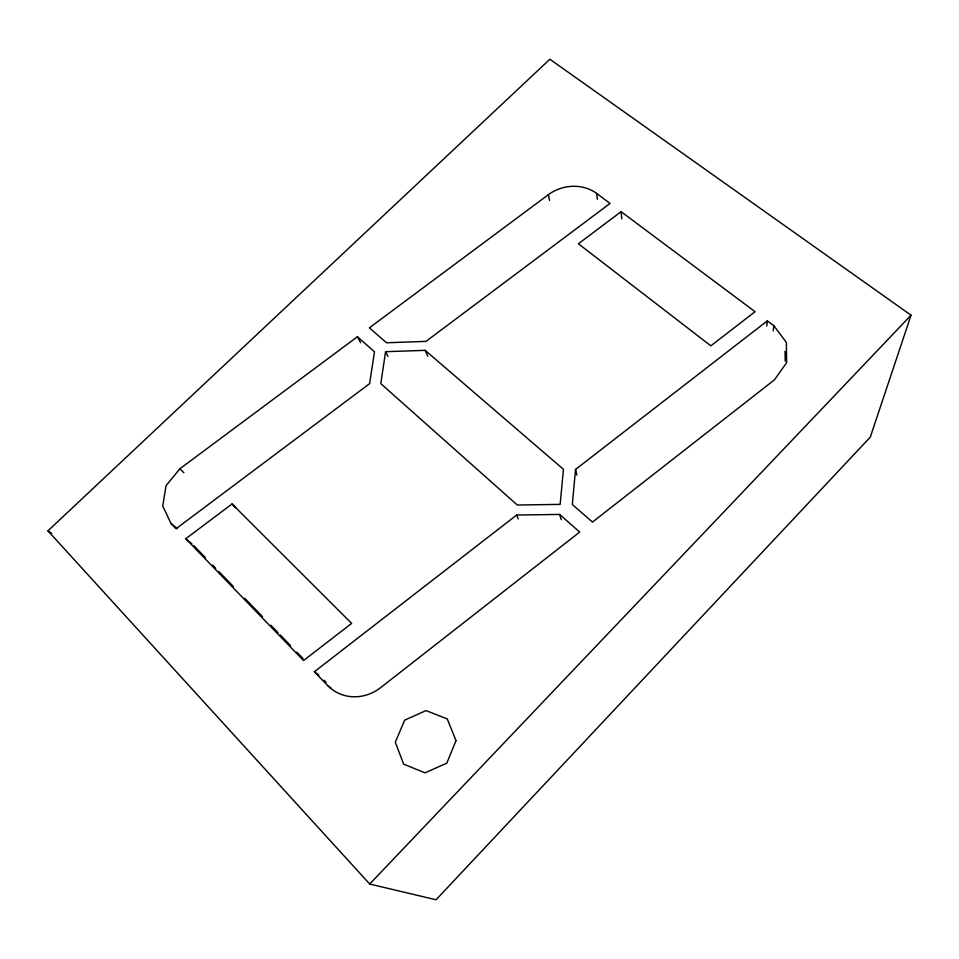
<?xml version="1.0" encoding="UTF-8"?>
<svg xmlns="http://www.w3.org/2000/svg" width="959" height="959" viewBox="0 0 959 959"><rect width="100%" height="100%" fill="white"/><g stroke="black" fill="none" stroke-linecap="round" stroke-linejoin="round"><path stroke-width="1.44" d="M575.532 469.442L572.331 504.542L592.47 522.08L774.428 379.86L786.644 362.646L786.356 342.435L773.853 325.724L767.344 320.857L575.532 469.442L576.91 475.101M766.756 326.012L767.344 320.857M773.218 330.855L773.853 325.724M385.59 351.701L380.795 383.636L517.309 505.033L560.152 504.374L563.46 469.323L425.161 350.347L385.59 351.701L387.987 356.424M911.05 315.211L870.293 437.124L436.069 899.77L369.718 884.042L47.95 530.842L549.867 59.23L911.05 315.211L369.718 884.042M179.824 468.819L166.075 485.65L162.718 505.968L170.99 523.47L176.072 528.721L369.611 383.648L374.489 351.761L357.395 336.741L179.824 468.819L183.852 472.667M314.36 671.756L516.673 515.031L559.636 514.432L579.704 532.053L380.663 687.615A41.884 38.947 -48.9 0 1 327.726 685.589L314.36 671.756L318.856 675.184M232.03 503.978L351.629 623.41L303.535 660.559L185.758 538.742L232.03 503.978L235.722 507.623M621.096 211.687L578.397 243.766L710.859 345.839L755.057 311.687L621.096 211.687L621.804 218.856M548.416 194.653L369.371 327.834L386.525 342.771L426 341.38L610.044 203.428L596.642 193.43A37.341 31.875 -13.3 0 0 548.416 194.653L549.519 200.431M47.95 530.842L51.666 533.312M327.726 685.589L330.999 688.047M185.758 538.742L191.872 543.813M170.99 523.47L177.235 528.685M193.922 545.731L205.358 557.551M212.634 565.067L215.751 568.291M218.868 571.516L233.421 586.56M244.857 598.368L262.526 616.637M270.834 625.232L278.11 632.76M280.196 634.906L290.589 645.647M296.822 652.096L303.056 658.545M324.046 680.231L326.072 682.34M357.395 336.741L360.644 342.735M425.161 350.347L427.786 356.292M516.673 515.031L518.22 518.915M559.636 514.432L561.219 519.622M596.642 193.43L597.397 199.256M785.061 351.234L785.193 361.219M456.004 740.636L446.834 763.088L425.053 772.87L403.667 764.143L395.312 742.266L404.626 720.185L426.048 710.571L447.278 718.938L456.004 740.636"/></g></svg>
